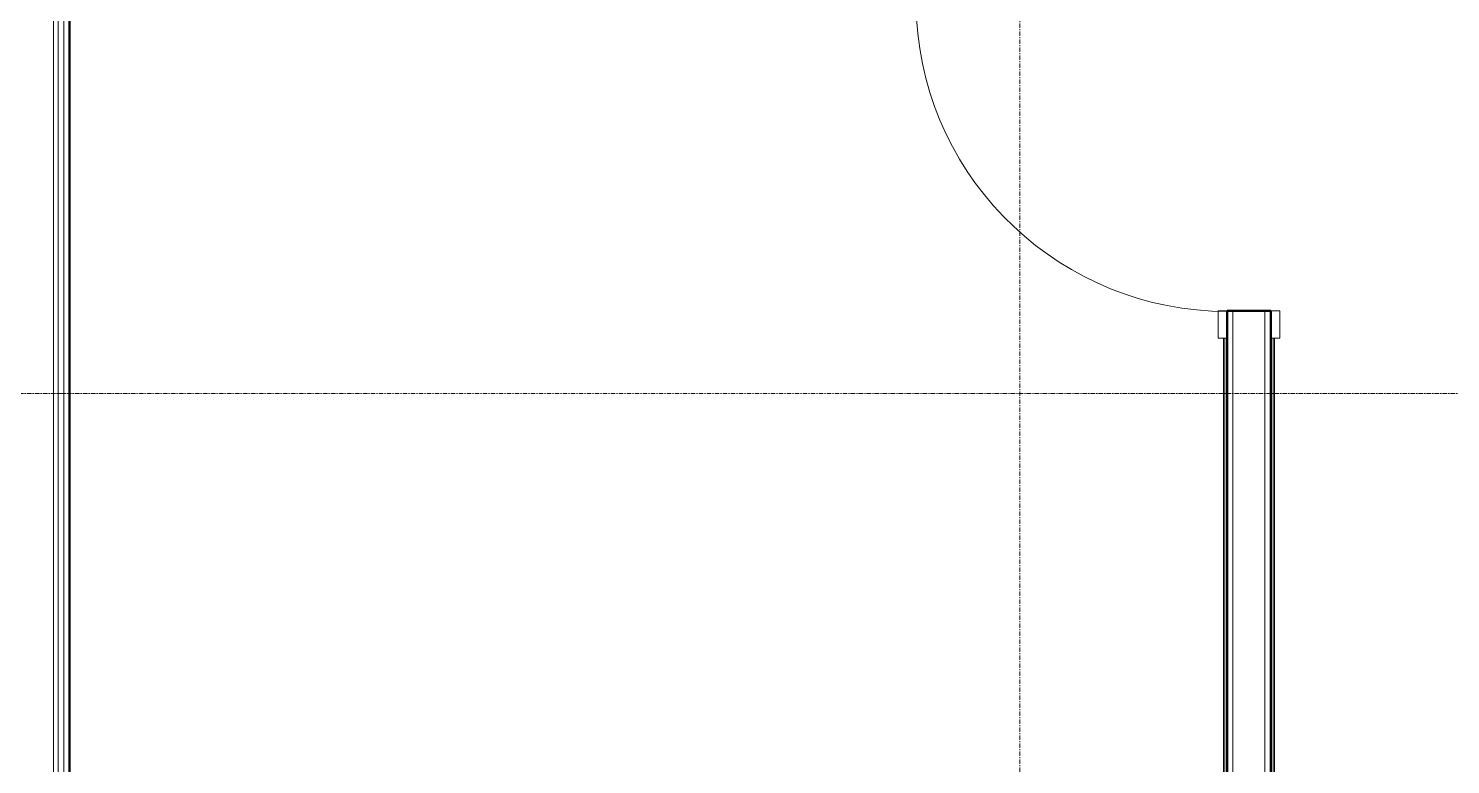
# Model space of a CAD drawing. Header units: inches. Extents: x -4235 to -464, y 9767 to 12344.
# Drawn here: x -2935.8 to -2780.2, y 10126.6 to 10207.1 of the extents above; entities that cross this region are included whole.
import ezdxf

# ---------------------------------------------------------------- set-up
doc = ezdxf.new("R2010")
doc.units = ezdxf.units.IN
doc.header["$MEASUREMENT"] = 0
doc.linetypes.add('Grid Line 1_2_', pattern=[0.875, 0.5, -0.125, 0.125, -0.125])
for name, color, linetype, lineweight in [('0-1', 7, 'Continuous', 5), ('0-2', 254, 'Continuous', 9), ('A-DOOR-1', 7, 'Continuous', 9), ('A-DOOR-2', 130, 'Continuous', 20), ('A-DOOR-FRAM-1', 130, 'Continuous', 20), ('A-WALL-1', 250, 'Continuous', 50), ('A-WALL-2', 50, 'Continuous', 13), ('A-WALL-3', 10, 'Continuous', 9), ('A-WALL-4', 254, 'Continuous', 9), ('A-WALL-5', 7, 'Continuous', 9), ('I-WALL-1', 250, 'Continuous', 50), ('I-WALL-3', 254, 'Continuous', 9), ('S-GRID-1', 1, 'Grid Line 1_2_', 9)]:
    doc.layers.add(name, color=color, linetype=linetype, lineweight=lineweight)

# ---------------------------------------------------------------- blocks, each defined once
blk = doc.blocks.new('Basic Wall _ INT - W4BØF - _5_8 GYP - 2X4 WOOD_BATT_ - 5_8 GYP_ - ___-2680968-BACKGROUND - 2ND FLOOR')
at = {"layer": 'A-WALL-3'}
blk.add_line((-2804.62, 10173.24), (-2804.62, 10176.24), dxfattribs=at)
at = {"layer": 'A-WALL-4'}
for p, q in [((-2804.97, 10173.24), (-2804.97, 10022.34)), ((-2804.62, 10022.34), (-2804.62, 10173.24))]:
    blk.add_line(p, q, dxfattribs=at)
at = {"layer": 'A-WALL-5'}
for p, q in [((-2805.04, 10173.24), (-2805.04, 10022.34)), ((-2804.75, 10173.24), (-2804.75, 10022.34))]:
    blk.add_line(p, q, dxfattribs=at)
blk = doc.blocks.new('Basic Wall _ INT - W4BØF - _5_8 GYP - 2X4 WOOD_BATT_ - 5_8 GYP_ - ___-2680969-BACKGROUND - 2ND FLOOR')
at = {"layer": 'A-WALL-3'}
blk.add_line((-2799.87, 10173.24), (-2799.87, 10176.24), dxfattribs=at)
at = {"layer": 'A-WALL-4'}
for p, q in [((-2799.87, 9989.06), (-2799.87, 10173.24)), ((-2799.52, 10173.24), (-2799.52, 9989.06))]:
    blk.add_line(p, q, dxfattribs=at)
at = {"layer": 'A-WALL-5'}
for p, q in [((-2799.75, 9989.06), (-2799.75, 10173.24)), ((-2799.46, 10173.24), (-2799.46, 9989.06))]:
    blk.add_line(p, q, dxfattribs=at)
blk = doc.blocks.new('SWING - SINGLE - FLUSH - 2-10 x 6-8 - PRIVACY-3199407-BACKGROUND - 2ND FLOOR')
at = {"layer": 'A-DOOR-1'}
blk.add_arc((17, 2.37), 34.07, 93.3657, 180, dxfattribs=at)
at = {"layer": 'A-DOOR-2'}
for p, q in [((15, 2.37), (15, 36.38)), ((17, 36.38), (15, 36.38)), ((17, 2.37), (17, 36.38)), ((17, 2.37), (15, 2.37))]:
    blk.add_line(p, q, dxfattribs=at)
at = {"layer": 'A-DOOR-FRAM-1'}
for p, q in [((-17, 3.37), (-20, 3.37)), ((-20, 3.37), (-20, 2.37)), ((-17, 2.37), (-17, 3.37)), ((20, 3.37), (17, 3.37)), ((17, 3.37), (17, 2.37)), ((20, 2.37), (20, 3.37)), ((-20, 2.37), (-17, 2.37)), ((17, 2.37), (20, 2.37)), ((-17, -2.38), (-20, -2.38)), ((-20, -2.38), (-20, -3.38)), ((-17, -3.38), (-17, -2.38)), ((20, -2.38), (17, -2.38)), ((17, -2.38), (17, -3.38)), ((20, -3.38), (20, -2.38)), ((-20, -3.38), (-17, -3.38)), ((17, -3.38), (20, -3.38))]:
    blk.add_line(p, q, dxfattribs=at)
blk = doc.blocks.new('CTR - 1st Phase - Unit Layouts_rvt-1-BACKGROUND - 2ND FLOOR')
at = {"layer": 'A-WALL-1'}
for p, q in [((-2799.87, 10176.24), (-2804.62, 10176.24)), ((-2804.62, 10176.24), (-2804.62, 9988.44)), ((-2799.87, 9988.44), (-2799.87, 10176.24))]:
    blk.add_line(p, q, dxfattribs=at)
at = {"layer": 'A-WALL-2'}
for p, q in [((-2804, 10176.24), (-2804, 9989.06)), ((-2800.5, 10176.24), (-2800.5, 9989.06))]:
    blk.add_line(p, q, dxfattribs=at)
at = {"layer": 'A-WALL-3'}
for p, q in [((-2804.62, 10176.24), (-2804.62, 10173.24)), ((-2799.87, 10173.24), (-2799.87, 10176.24)), ((-2804.62, 10173.24), (-2804.62, 10022.34)), ((-2799.87, 9989.06), (-2799.87, 10173.24))]:
    blk.add_line(p, q, dxfattribs=at)
at = {"layer": 'A-WALL-4'}
blk.add_line((-2804.62, 10176.24), (-2799.87, 10176.24), dxfattribs=at)
at = {"layer": '0-2'}
for name in ['Basic Wall _ INT - W4BØF - _5_8 GYP - 2X4 WOOD_BATT_ - 5_8 GYP_ - ___-2680969-BACKGROUND - 2ND FLOOR', 'Basic Wall _ INT - W4BØF - _5_8 GYP - 2X4 WOOD_BATT_ - 5_8 GYP_ - ___-2680968-BACKGROUND - 2ND FLOOR']:
    blk.add_blockref(name, (0, 0), dxfattribs=at)
at = {"layer": '0-2', "rotation": 90.0000000000466}
blk.add_blockref('SWING - SINGLE - FLUSH - 2-10 x 6-8 - PRIVACY-3199407-BACKGROUND - 2ND FLOOR', (-2802.25, 10193.24), dxfattribs=at)
blk = doc.blocks.new('CTR - 1st Phase - Common Walls_rvt-1-BACKGROUND - 2ND FLOOR')
at = {"layer": 'A-WALL-2'}
for p, q in [((-2933.02, 10373.41), (-2933.02, 9988.44)), ((-2932.52, 10373.41), (-2932.52, 9988.44)), ((-2931.9, 10373.41), (-2931.9, 9988.44))]:
    blk.add_line(p, q, dxfattribs=at)
at = {"layer": 'I-WALL-1'}
blk.add_line((-2931.27, 9988.44), (-2931.27, 10253.29), dxfattribs=at)
at = {"layer": 'I-WALL-3'}
blk.add_line((-2931.27, 9989.06), (-2931.27, 10242.58), dxfattribs=at)

msp = doc.modelspace()

# ---------------------------------------------------------------- linework, layer by layer
at = {"layer": 'S-GRID-1'}
for p, q in [((-2827.32, 9836.18), (-2827.32, 12294.59)), ((-464.45, 10167.19), (-4185.7, 10167.19))]:
    msp.add_line(p, q, dxfattribs=at)

# ---------------------------------------------------------------- block references
at = {"layer": '0-1'}
for name in ['CTR - 1st Phase - Unit Layouts_rvt-1-BACKGROUND - 2ND FLOOR', 'CTR - 1st Phase - Common Walls_rvt-1-BACKGROUND - 2ND FLOOR']:
    msp.add_blockref(name, (0, 0), dxfattribs=at)

doc.saveas('drawing.dxf')
